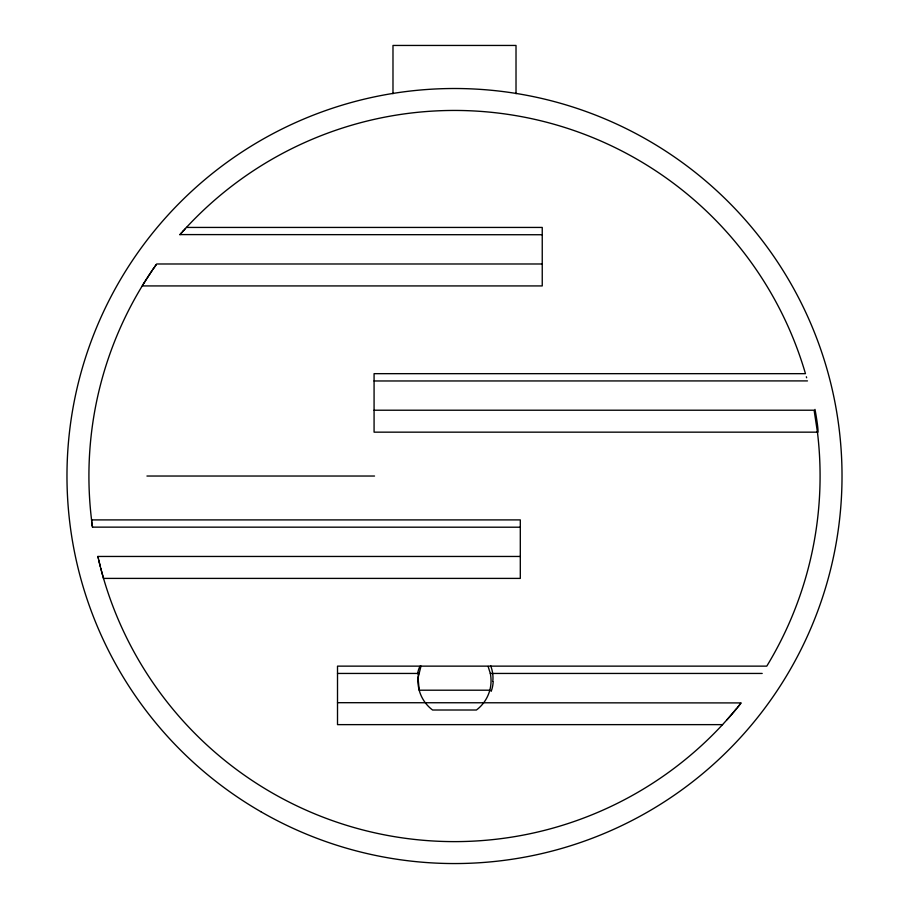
<?xml version="1.0" encoding="UTF-8"?>
<svg xmlns="http://www.w3.org/2000/svg" width="909" height="909" viewBox="0 0 909 909"><rect width="100%" height="100%" fill="white"/><g stroke="black" fill="none" stroke-linecap="round" stroke-linejoin="round"><path stroke-width="1.36" d="M91.627 520.471L91.559 519.903A365.588 365.588 0 0 1 142.224 285.926L143.94 283.131M142.793 285.006L143.406 283.994M143.667 283.574L146.019 279.836M144.361 282.472L144.986 281.472M145.372 280.858L147.701 277.211M146.349 279.313L146.94 278.393M147.451 277.597L151.405 271.609M147.962 276.813L148.633 275.779M149.053 275.143L149.621 274.279M149.905 273.848L150.349 273.189M150.644 272.734L152.326 270.257M151.712 271.155L153.098 269.132M152.917 269.394L154.2 267.53M153.405 268.666L156.689 263.985L542.241 263.985M154.507 267.087L155.121 266.201M155.439 265.758L156.212 264.655M741.165 702.918L337.512 702.691M740.812 703.361L739.926 704.475M740.221 704.1L737.756 707.157M739.574 704.907L738.858 705.793M738.506 706.236L737.574 707.384M737.381 707.611L736.449 708.747M736.813 708.304L734.199 711.44M736.085 709.19L735.336 710.088M735.142 710.315L731.802 714.269M733.824 711.895L733.086 712.77M732.529 713.417L727.018 719.712M731.438 714.69L730.552 715.713M730.2 716.122L729.348 717.087M542.241 234.738L179.982 234.59M179.846 234.738L180.368 234.147M729.029 717.462L728.223 718.36M180.255 234.283L180.823 233.636M180.664 233.818L181.232 233.181M181.073 233.363L181.63 232.727M727.768 718.883L722.553 724.632L337.512 724.632L337.512 666.138L766.776 666.138A365.588 365.588 0 0 0 817.441 432.161L814.112 410.22L374.076 410.22M181.482 232.897L182.039 232.272M181.891 232.443L182.834 231.386M182.709 231.522L183.22 230.954M183.118 231.068L183.663 230.466M183.538 230.613L184.47 229.579M184.368 229.693L184.891 229.113M184.777 229.238L186.447 227.432L542.241 227.432L542.241 285.926L142.224 285.926M374.076 380.973L807.487 380.905M817.441 432.161L374.076 432.161L374.076 373.667L805.465 373.667A365.588 365.588 0 0 0 186.447 227.432M146.94 476.032L374.531 476.032M91.559 519.903L520.3 519.903L520.3 578.397L103.535 578.397L103.342 577.726M92.502 527.14L520.3 527.209M98.024 557.126L97.877 556.456L520.3 556.456M337.512 673.444L418.685 673.444A36.553 36.553 0 0 0 432.57 710.009L476.43 710.009A36.553 36.553 0 0 0 490.315 673.444L488.133 666.433M490.315 673.444L762.196 673.444M489.815 690.204L419.185 690.204L418.06 677.807L420.992 666.138A7.42 1.523 -78.5 0 0 417.561 673.842M103.012 576.567L103.535 578.397A365.588 365.588 0 0 0 722.553 724.632M103.137 577.022L102.183 573.647M102.66 575.34L102.831 575.942M806.351 376.769L806.635 377.758M102.512 574.806L101.865 572.488M101.774 572.147L101.524 571.238M101.99 572.909L101.058 569.488M101.331 570.477L100.74 568.261M100.876 568.795L99.683 564.091M100.297 566.546L100.07 565.659M100.013 565.443L97.877 556.456M99.399 562.955L99.57 563.625M99.126 561.83L99.286 562.512M98.956 561.148L98.683 560.001M98.127 557.569L98.274 558.228M92.388 526.3L92.513 527.209M92.32 525.834L92.423 526.55M92.241 525.266L92.332 525.879M92.161 524.663L92.264 525.379M92.195 524.925L91.923 522.868M91.957 523.095L91.707 521.096M91.65 520.641L91.729 521.266M516.017 93.718L516.017 45.45L392.983 45.45L392.983 93.718M490.621 665.604A33.747 27.225 47.6 0 1 492.78 681.33M493.189 681.841A42.053 27.645 59.8 0 1 491.155 691.363M814.998 409.402A22.055 1.375 79.6 0 1 817.373 431.718M103.478 578.169A22.282 1.409 77.3 0 1 103.467 578.272M260.735 811.635A387.518 387.518 0 0 0 842.018 476.032A387.518 387.518 0 0 0 260.735 140.429A387.518 387.518 0 0 0 260.735 811.635"/></g></svg>
